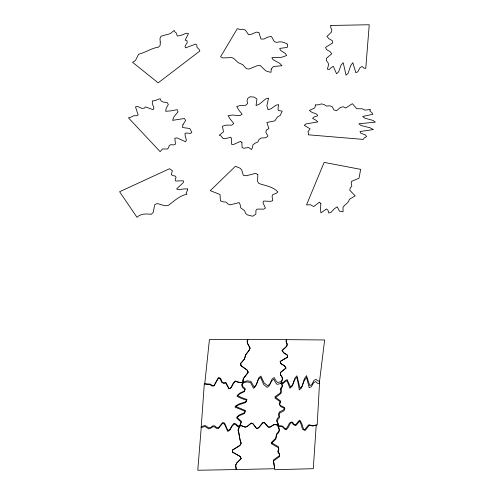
<?xml version="1.0" encoding="UTF-8"?>
<svg xmlns="http://www.w3.org/2000/svg" width="495" height="495" viewBox="0 0 495 495"><rect width="100%" height="100%" fill="white"/><g stroke="black" fill="none" stroke-linecap="round" stroke-linejoin="round"><path stroke-width="0.74" d="M241.882 142.356L242.098 147.535L243.713 148.234L248.651 147.516L251.404 149.521L252.561 147.423L252.896 144.967L254.944 143.272L257.87 141.966L258.817 139.782L260.859 138.08L265.902 137.715L268.012 136.051L265.895 132.499L266.291 130.067L268.921 128.632L266.879 122.513L274.855 120.842L277.571 116.839L280.25 115.422L282.187 111.072L278.246 110.552L278.06 108.058L278.623 104.637L275.981 105.206L270.876 108.863L268.049 109.673L266.861 105.707L268.556 98.146L265.784 98.882L259.467 104.055L256.051 105.602L256.967 99.012L254.133 97.1L250.043 96.766L247.76 98.357L247.005 100.627L247.642 103.517L245.73 105.274L240.384 105.503L236.752 106.493L238.745 109.989L242.117 114.098L239.828 115.682L232.514 115.038L228.077 115.669L230.348 119.289L233.788 123.428L231.815 125.155L225.937 125.148L222.459 126.206L223.48 131.874L219.26 135.215L220.937 135.84L223.103 138.588L225.169 138.724L230.695 137.27L231.66 138.786L231.586 144.33L233.69 144.422L240.477 141.384L241.882 142.356M160.238 42.063L160.201 45.299L158.462 47.167C151.34 48.139 145.61 52.55 138.711 54.19C136.688 56.981 136.403 61.231 132.493 62.259L158.165 82.844L199.875 50.991L199.2 49.494L196.911 47.223L196.892 45.224L195.81 44.049L185.538 47.873L184.994 46.276L187.258 42.539L186.962 40.757L185.179 40.107L188.465 33.58L186.262 33.252L180.743 35.461L177.34 36.048L176.177 32.911L174.89 31.89L174.203 30.405L170.144 33.679L161.073 36.203L159.959 38.579L160.238 42.063M242.767 380.94L242.736 383.13L246.72 381.911L250.482 382.48L253.607 388.371L255.828 385.815L258.557 379.133L260.673 377.499L263.662 384.497L267.145 387.406L269.268 385.679L271.786 380.723L273.877 379.269L275.424 382.363L277.095 384.398L281.049 383.39L282.515 379.022L281.952 376.831L280.374 374.635L280.603 372.444L286.017 368.107L284.619 365.91L281.005 363.701L280.164 361.505L287.533 357.167L287.199 354.989L283.734 352.78L282.057 350.578L286.784 346.234L287.162 344.05L286.19 341.859L286.333 339.65L324.646 339.966L319.25 383.681L317.388 383.235L315.68 381.558L313.613 382.753L311.2 386.812L309.177 387.641L306.584 377.549L304.307 380.5L301.461 388.031L299.314 389.899L297.025 377.332L294.834 379.585L292.093 386.261L289.928 388.241L287.02 380.723L284.978 381.744L282.818 383.73L280.943 383.371L282.422 379.003L281.859 376.813L280.288 374.61L280.523 372.426L285.943 368.094L284.551 365.892L280.937 363.677L280.108 361.48L287.583 357.18L287.156 354.977L283.697 352.762L282.02 350.559L286.76 346.222L287.143 344.037L286.178 341.841L286.345 339.669L248.032 339.409L247.265 341.593L247.797 343.784L250.136 348.177L249.152 350.355L245.743 354.711L244.487 359.067L240.731 363.448L241.016 365.632L247.147 369.982L248.366 372.166L243.478 378.737L243.181 383.105C240.731 382.183 238.002 382.654 235.731 381.039L233.578 383.266L231.196 387.715L229.179 388.68L225.986 382.555L224.012 383.087L222.206 382.053L220.677 378.347L218.84 377.574L214.156 385.667L212.262 385.463L210.48 384.139L206.675 383.86L204.825 383.223L209.428 339.502L247.785 339.391L247.048 341.575L247.624 343.759L250.031 348.121L249.078 350.311L245.743 354.692L244.419 359.079L240.601 363.429L240.848 365.613L246.9 370.031L248.088 372.228L243.101 378.755L242.767 380.94M257.827 174.562L257.579 181.473L258.935 183.496C265.37 185.761 273.073 186.609 277.819 191.868L276.656 193.143L272.696 194.708L272.077 196.311L272.745 200.667L270.604 201.354L263.557 201.05L262.987 202.684L265.4 208.092L263.86 209.144L257.214 209.088L255.977 210.313L255.835 214.187L252.691 216.241L247.228 214.861L245.464 213.24L244.629 210.715L240.706 207.851L240.242 204.961L239.233 202.597L230.033 204.856L227.663 203.816L226.029 202.059L222.861 201.805L220.386 200.865L220.046 194.523L210.282 190.649L235.416 166.277L240.23 168.275L241.77 170.119L243.317 175.292L246.275 175.762L255.655 173.337L257.827 174.562M330.827 25.468L330.765 27.652L331.829 29.811L331.539 32.002L326.978 36.451L328.76 38.598L332.324 40.714L332.801 42.886L325.543 47.39L326.477 49.556L330.19 51.666L331.687 53.819L326.44 58.28L326.304 60.464L327.981 62.618L328.637 64.789L327.35 69.176L329.237 69.486L331.322 67.444L333.321 66.373L336.569 73.792L338.648 71.756L341.098 65.031L343.202 62.729L346.048 75.191L348.115 73.266L350.639 65.693L352.793 62.686L355.837 72.678L357.823 71.794L360.069 67.685L362.086 66.441L363.875 68.062L365.762 68.459L369.239 24.75L330.827 25.468M271.223 69.077L270.988 72.332L268.364 71.725L265.871 70.896L260.141 65.489L256.985 65.773L249.072 69.046L246.324 68.644L242.723 64.678L238.027 62.537L234.24 58.874L232.037 57.569L222.874 57.927L220.572 56.783L237.303 28.691L239.877 29.384L242.934 29.255L245.409 30.121L248.614 34.755L251.986 34.099L256.132 32.144L258.935 32.447L260.97 39.056L263.971 39.025L268.185 36.958L271.433 36.512L274.341 41.648L276.878 42.403C280.745 40.943 284.34 42.434 287.719 44.241L287.242 47.421L279.687 48.411L280.535 50.342L285.429 53.51L286.599 55.533L281.606 57.315L271.885 57.649L272.955 59.635L279.842 63.422L281.964 65.742L273.525 66.466L271.223 69.077M232.619 450.017L232.539 452.201L240.075 456.396L241.189 458.556L236.74 463.017L235.657 465.201L236.189 469.557L197.777 470.25L201.31 426.542L205.227 425.508L208.865 427.934L210.839 427.272L212.875 425.824L214.781 425.91L216.575 427.47L218.474 427.729L222.738 422.427L224.594 423.145L227.83 430.557L229.835 429.481L232.068 425.564L234.185 423.163L236.028 424.048L237.804 425.824L239.716 425.849L238.231 430.242C239.629 434.548 239.351 439.114 241.238 443.279L239.896 445.488L232.687 449.98L232.588 452.164L240.094 456.396L241.183 458.556L236.721 463.004L235.694 465.22L236.257 469.569L274.682 468.722L273.37 460.022L279.656 455.524L279.279 453.346L277.831 451.199L278.741 448.996L278.524 446.818L271.254 442.617L275.82 438.155L276.631 433.775L278.753 431.547L279.458 429.344L277.918 425.019L274.119 424.45L270.097 426.981L268.179 427.036L264.652 422.866L262.752 422.619L258.532 427.779L256.558 428.528L253.063 423.943L251.206 423.07L247.123 426.436L245.155 427.136L241.418 425.725L239.493 425.867L238.033 430.26C239.456 434.561 239.215 439.127 241.133 443.285L239.803 445.494L232.619 450.017M280.807 389.058L280.999 393.407L274.892 397.974L280.776 402.138L279.347 404.365L280.591 406.5L284.842 408.542L284.037 410.751L279.724 413.071L279.001 415.274L279.588 417.433L277.806 419.673L277.082 421.882L278.4 424.017L278.741 426.183L282.577 426.164L286.215 429.71L288.263 427.445L290.423 423.169L292.403 422.056L294.185 424.537L296.053 425.403L300.162 420.509L301.894 423.881L303.522 429.171L305.378 430.254L309.517 424.883L313.298 425.886L317.19 424.902L319.621 381.224L317.722 380.859L315.89 379.263L313.904 380.537L311.751 384.671L309.783 385.58L306.498 375.656L304.413 378.687L302.068 386.286L300.038 388.235L296.895 375.835L294.847 378.168L292.551 384.912L290.515 386.972L287.088 379.622L285.108 380.723L283.072 382.79L281.172 382.505L282.286 386.83L280.807 389.058M320.834 203.631L320.494 209.187L320.933 212.887L326.508 208.946L327.962 210.202L328.76 213.029L331.013 212.355L334.54 208.605L337.256 206.805L339.421 211.08L343.029 211.891L343.023 207.294C344.811 204.268 348.697 203.197 349.39 199.337L355.187 195.853L349.736 190.222L350.256 188.026L351.852 186.04L351.203 183.62L351.574 181.393L359.005 178.225L360.676 169.364L324.145 162.385L306.504 204.905L310.501 204.769L313.7 206.57L319.467 202.164L320.834 203.631M316.218 424.995L313.286 468.691L274.849 469.706L273.475 461.018L279.737 456.489L279.347 454.323L277.881 452.176L278.778 449.974L278.543 447.802L271.241 443.631L275.777 439.152L276.556 434.765L278.666 432.531L279.359 430.328L277.782 426.009L281.618 426.022L285.219 429.592L287.286 427.34L289.488 423.077L291.481 421.975L293.232 424.469L295.094 425.347L299.258 420.478L300.948 423.868L302.507 429.171L304.357 430.266L308.552 424.92L312.314 425.954L316.218 424.995M204.311 383.86L201.174 427.562L205.085 426.504L208.748 428.911L210.715 428.237L212.739 426.777L214.651 426.857L216.457 428.404L218.357 428.651L222.577 423.33L224.445 424.036L227.75 431.43L229.748 430.334L231.951 426.412L234.036 424.005L235.892 424.877L237.687 426.641L239.605 426.659L241.282 422.254L236.69 418.003L239.165 415.763L244.511 413.455L245.186 411.258L234.989 407.137L238.621 404.867L245.675 402.522L246.727 400.313L241.016 398.271L236.95 396.179L239.605 393.94L244.32 391.644L244.914 389.454L242.476 387.325L241.69 385.166L242.736 382.957C240.254 382.091 237.52 382.61 235.199 381.051L233.12 383.309L230.88 387.802L228.894 388.804L225.491 382.765L223.53 383.334L221.68 382.338L220.028 378.675L218.165 377.939L213.741 386.106L211.835 385.939L210.01 384.658L206.186 384.46L204.311 383.86M281.018 387.987L281.111 392.349L274.904 396.829L280.677 401.086L279.199 403.295L280.387 405.454L284.582 407.558L283.728 409.755L279.366 412.019L278.586 414.216L279.124 416.388L277.293 418.603L276.513 420.8L277.775 422.959L278.06 425.137L274.273 424.555L270.239 427.074L268.315 427.123L264.813 422.94L262.913 422.687L258.668 427.835L256.695 428.577L253.223 423.974L251.373 423.095L247.271 426.449L245.303 427.142L241.579 425.725L239.648 425.855L241.362 421.462L236.808 417.18L239.302 414.952L244.66 412.669L245.353 410.473L235.193 406.302L238.838 404.05L245.91 401.736L246.98 399.533L241.288 397.46L237.241 395.35L239.914 393.123L244.641 390.852L245.254 388.655L242.835 386.521L242.061 384.349L243.132 382.152L247.067 380.834L250.866 381.305L254.244 387.096L256.367 384.497L258.823 377.765L260.871 376.076L264.157 382.982L267.77 385.791L269.831 384.015L272.145 379.009L274.18 377.512L275.857 380.556L277.621 382.542L281.544 381.428L282.552 385.778L281.018 387.987M187.518 188.96L187.333 190.724L186.132 192.957L186.937 194.263C179.629 195.624 174.092 201.143 168.288 205.425L165.262 205.802L157.162 203.544L154.7 204.751L153.258 212.275L151.34 214.273C146.26 213.821 140.951 213.382 136.991 217.293L119.604 191.744L169.556 168.715L172.396 170.763L171.276 174.63L172.873 175.577L175.354 176.109L176.084 177.451L175.131 179.567L175.663 181.003L183.385 180.799L183.391 182.476L176.579 188.972L178.646 189.696L183.948 188.929L187.518 188.96M182.921 124.709L182.587 127.549L189.802 128.496L191.837 132.555L190.21 133.458L187.308 133.013L185.056 133.254L185.179 136.038L186.405 139.992L185.576 141.756L176.981 137.87L174.846 138.241L175.465 144.2L173.665 144.924L170.924 144.645L169.247 145.505L168.684 147.547L167.551 148.989L162.57 148.964L160.095 151.619L128.44 117.822L130.488 117.365L133.873 115.682L136.422 115.756L138.161 114.964L135.488 106.815L137.641 106.462L141.917 108.38L144.255 108.226L145.462 106.871L153.079 109.704L153.97 108.009L152.336 103.622L152.318 100.949C155.22 101.06 157.484 99.303 160.182 98.752L161.03 100.887L163.387 102.112L167.118 102.515L168.337 104.42L166.159 108.368L165.677 111.301L170.744 110.892L177.179 109.673L178.021 111.808L173.9 116.919L172.619 120.334L184.462 118.497L185.619 120.446L182.921 124.709M315.618 104.915L314.746 107.891L309.394 110.496L311.8 112.223L316.732 114.159L317.685 115.762L314.121 116.993L312.58 118.385L315.86 120.186L317.846 121.881L306.052 123.942L304.246 125.315L310.111 128.855L307.952 131.726L308.503 133.297L308.292 134.807L363.256 139.398L364.165 137.95L366.616 136.632L365.459 135.011L360.7 133.087L360.007 131.503L373.385 129.572L370.025 127.766L360.904 125.476L358.9 123.787L375.396 122.117L372.908 120.384L364.864 118.181L362.717 116.48L372.865 114.277L371.931 112.674L369.777 110.967L370.576 109.513L364.821 110.107L362.334 108.82L356.753 108.702L352.372 103.684L345.714 107.984L343.214 106.741L340.201 107.576L336.625 110.744L334.007 109.983L332.058 106.493L329.423 105.794L326.539 106.116L324.107 104.6L321.472 103.9L318.452 104.785L315.618 104.915"/></g></svg>
